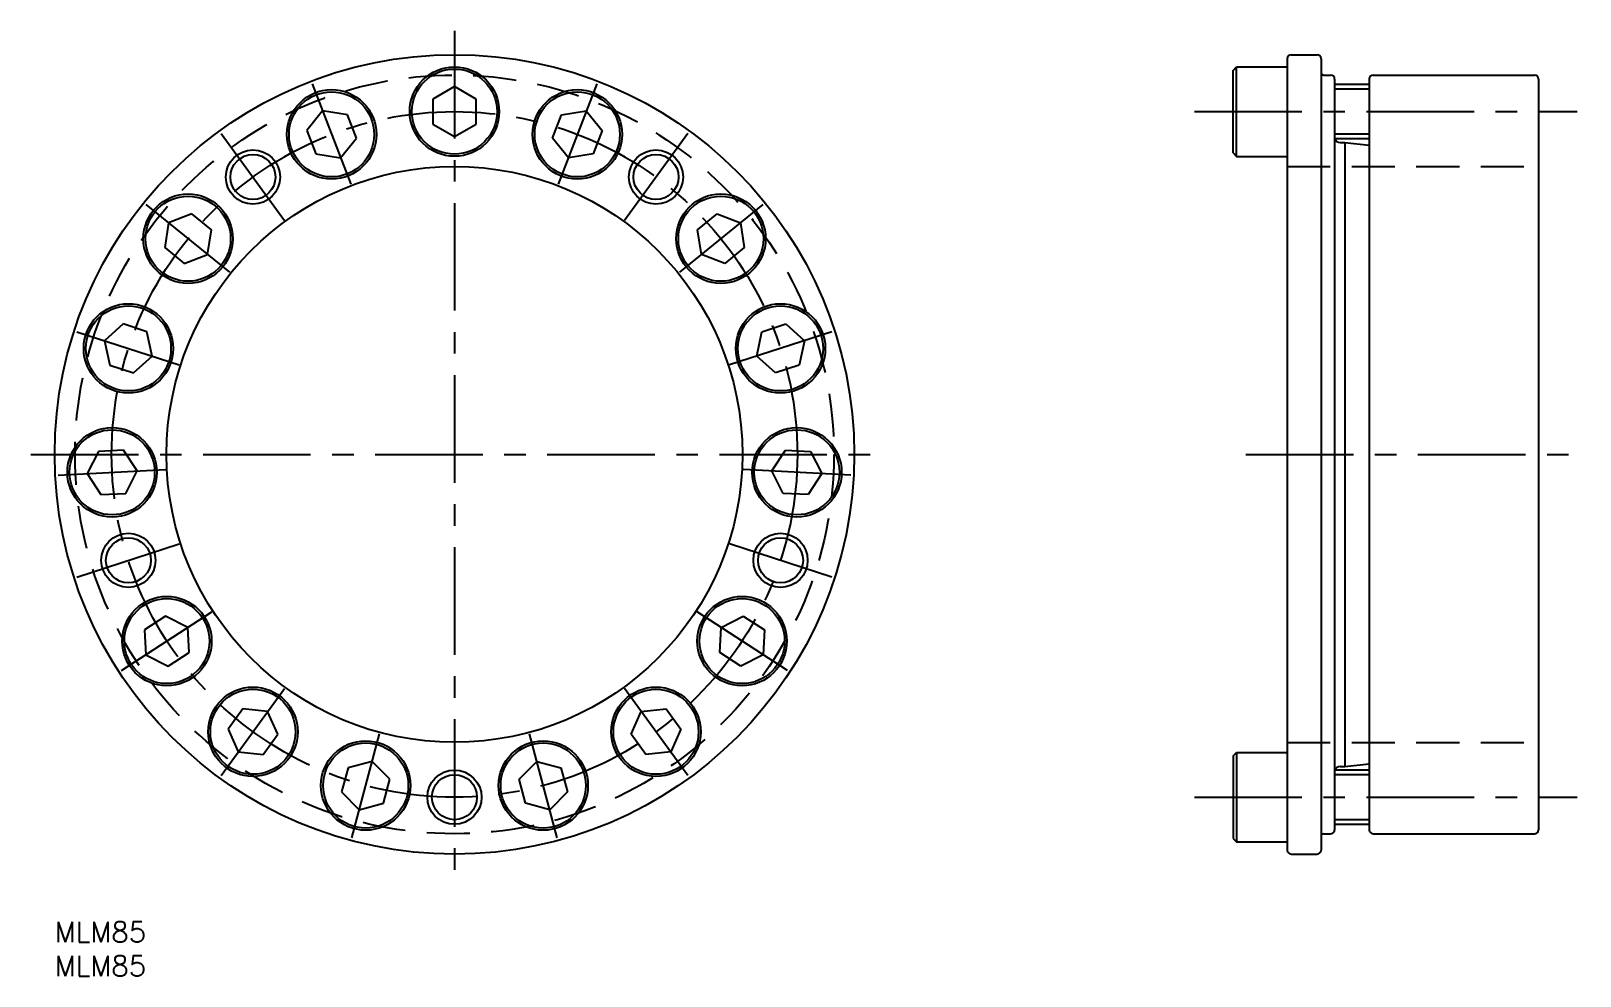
# Model space of a CAD drawing. Extents: x -3 to 225, y -8 to 132.
import ezdxf

# ---------------------------------------------------------------- set-up
doc = ezdxf.new("R2010")
doc.units = 0
doc.header["$LTSCALE"] = 0.5
doc.linetypes.add('CENTER', pattern=[50.8, 31.75, -6.35, 6.35, -6.35])
doc.linetypes.add('DASHED', pattern=[19.05, 12.7, -6.35])
for name, color, linetype in [('MSM_CENTER', 1, 'CENTER'), ('MSM_CONTINUOUS', 7, 'CONTINUOUS'), ('MSM_DASHED', 4, 'DASHED'), ('MSM_NARROW', 5, 'CONTINUOUS'), ('MSM_PART_NUMBER', 7, 'CONTINUOUS')]:
    doc.layers.add(name, color=color, linetype=linetype)
doc.styles.get("Standard").update_dxf_attribs({"font": 'txt.shx', "height": 3, "bigfont": 'bigfont.shx'})

msp = doc.modelspace()

# ---------------------------------------------------------------- linework, layer by layer
at = {"layer": 'MSM_CENTER'}
for p, q in [((59, 131.5), (59, 6.5)), ((38.01, 123.69), (43.8, 108.61)), ((79.99, 123.69), (74.2, 108.61)), ((168.19, 119.59), (224.71, 119.59)), ((24.57, 116.39), (34.06, 103.33)), ((93.43, 116.39), (83.94, 103.33)), ((13.47, 105.87), (26.03, 95.7)), ((104.53, 105.87), (91.97, 95.7)), ((3.29, 87.1), (18.65, 82.11)), ((114.71, 87.1), (99.35, 82.11)), ((-3.5, 69), (121.5, 69)), ((175.79, 68.99), (225.11, 68.99)), ((0.5, 65.93), (16.63, 66.78)), ((117.5, 65.93), (101.37, 66.78)), ((3.29, 50.9), (18.65, 55.89)), ((114.71, 50.9), (99.35, 55.89)), ((9.87, 37.09), (23.42, 45.89)), ((108.13, 37.09), (94.58, 45.89)), ((24.57, 21.61), (34.06, 34.67)), ((93.43, 21.61), (83.94, 34.67)), ((43.84, 12.41), (48.02, 28.02)), ((74.16, 12.41), (69.98, 28.02)), ((168.19, 18.39), (224.71, 18.39))]:
    msp.add_line(p, q, dxfattribs=at)
msp.add_circle((59, 69), 50.6, dxfattribs=at)
at = {"layer": 'MSM_CONTINUOUS'}
for p, q in [((173.9, 125.69), (174.4, 126.19)), ((174.4, 112.99), (174.4, 126.19)), ((174.4, 126.19), (181.9, 126.19)), ((181.9, 127.39), (181.9, 10.59)), ((182.5, 127.99), (186.3, 127.99)), ((186.9, 127.39), (186.9, 10.59)), ((173.9, 113.49), (173.9, 125.69)), ((187.31, 124.99), (188.3, 124.99)), ((188.9, 124.39), (188.9, 13.59)), ((194, 123.59), (188.9, 123.59)), ((194, 124.41), (194, 13.59)), ((194.6, 124.99), (218.4, 124.99)), ((219, 124.39), (219, 13.59)), ((59, 123.3), (55.8, 121.45)), ((55.8, 121.45), (55.8, 117.75)), ((62.2, 121.45), (59, 123.3)), ((62.2, 117.75), (62.2, 121.45)), ((39.54, 119.69), (37.22, 116.82)), ((43.19, 119.11), (39.54, 119.69)), ((44.52, 115.66), (43.19, 119.11)), ((73.48, 115.66), (74.81, 119.11)), ((74.81, 119.11), (78.46, 119.69)), ((78.46, 119.69), (80.78, 116.82)), ((37.22, 116.82), (38.54, 113.37)), ((55.8, 117.75), (59, 115.9)), ((59, 115.9), (62.2, 117.75)), ((80.78, 116.82), (79.46, 113.37)), ((42.19, 112.79), (44.52, 115.66)), ((75.81, 112.79), (73.48, 115.66)), ((194, 115.59), (188.9, 115.59)), ((189.7, 115.05), (190.4, 115.05)), ((190.4, 115.05), (194, 114.65)), ((190.4, 115.05), (190.4, 22.94)), ((38.54, 113.37), (42.19, 112.79)), ((79.46, 113.37), (75.81, 112.79)), ((173.9, 113.49), (174.4, 112.99)), ((174.4, 112.99), (181.9, 112.99)), ((16.8, 103.17), (16.23, 99.52)), ((20.25, 104.49), (16.8, 103.17)), ((23.13, 102.17), (20.25, 104.49)), ((94.87, 102.17), (97.75, 104.49)), ((97.75, 104.49), (101.2, 103.17)), ((101.2, 103.17), (101.77, 99.52)), ((22.55, 98.52), (23.13, 102.17)), ((95.45, 98.52), (94.87, 102.17)), ((16.23, 99.52), (19.1, 97.19)), ((19.1, 97.19), (22.55, 98.52)), ((98.9, 97.19), (95.45, 98.52)), ((101.77, 99.52), (98.9, 97.19)), ((10.11, 88.25), (7.36, 85.78)), ((13.62, 87.11), (10.11, 88.25)), ((14.39, 83.49), (13.62, 87.11)), ((103.61, 83.49), (104.38, 87.11)), ((104.38, 87.11), (107.89, 88.25)), ((107.89, 88.25), (110.64, 85.78)), ((7.36, 85.78), (8.13, 82.16)), ((110.64, 85.78), (109.87, 82.16)), ((11.64, 81.02), (14.39, 83.49)), ((106.36, 81.02), (103.61, 83.49)), ((8.13, 82.16), (11.64, 81.02)), ((109.87, 82.16), (106.36, 81.02)), ((6.46, 69.45), (4.78, 66.16)), ((10.15, 69.64), (6.46, 69.45)), ((12.16, 66.55), (10.15, 69.64)), ((105.84, 66.55), (107.85, 69.64)), ((107.85, 69.64), (111.54, 69.45)), ((111.54, 69.45), (113.22, 66.16)), ((10.48, 63.25), (12.16, 66.55)), ((107.52, 63.25), (105.84, 66.55)), ((4.78, 66.16), (6.79, 63.06)), ((113.22, 66.16), (111.21, 63.06)), ((6.79, 63.06), (10.48, 63.25)), ((111.21, 63.06), (107.52, 63.25)), ((16.37, 45.13), (13.27, 43.12)), ((19.66, 43.45), (16.37, 45.13)), ((19.86, 39.76), (19.66, 43.45)), ((98.14, 39.76), (98.34, 43.45)), ((98.34, 43.45), (101.63, 45.13)), ((101.63, 45.13), (104.73, 43.12)), ((13.27, 43.12), (13.46, 39.43)), ((104.73, 43.12), (104.54, 39.43)), ((13.46, 39.43), (16.76, 37.75)), ((16.76, 37.75), (19.86, 39.76)), ((101.24, 37.75), (98.14, 39.76)), ((104.54, 39.43), (101.24, 37.75)), ((27.76, 31.44), (25.58, 28.45)), ((31.43, 31.05), (27.76, 31.44)), ((32.93, 27.68), (31.43, 31.05)), ((85.07, 27.68), (86.57, 31.05)), ((86.57, 31.05), (90.24, 31.44)), ((90.24, 31.44), (92.42, 28.45)), ((25.58, 28.45), (27.09, 25.07)), ((30.76, 24.69), (32.93, 27.68)), ((87.24, 24.69), (85.07, 27.68)), ((92.42, 28.45), (90.91, 25.07)), ((27.09, 25.07), (30.76, 24.69)), ((46.86, 23.69), (43.29, 22.74)), ((49.47, 21.08), (46.86, 23.69)), ((68.53, 21.08), (71.14, 23.69)), ((71.14, 23.69), (74.71, 22.74)), ((90.91, 25.07), (87.24, 24.69)), ((173.9, 24.49), (174.4, 24.99)), ((173.9, 24.49), (173.9, 12.29)), ((174.4, 24.99), (174.4, 11.79)), ((174.4, 24.99), (181.9, 24.99)), ((189.7, 22.94), (190.4, 22.94)), ((190.4, 22.94), (194, 23.34)), ((43.29, 22.74), (42.33, 19.17)), ((48.52, 17.51), (49.47, 21.08)), ((69.48, 17.51), (68.53, 21.08)), ((74.71, 22.74), (75.67, 19.17)), ((194, 22.39), (188.9, 22.39)), ((42.33, 19.17), (44.95, 16.55)), ((75.67, 19.17), (73.05, 16.55)), ((44.95, 16.55), (48.52, 17.51)), ((73.05, 16.55), (69.48, 17.51)), ((194, 14.39), (188.9, 14.39)), ((173.9, 12.29), (174.4, 11.79)), ((174.4, 11.79), (181.9, 11.79)), ((187.31, 12.99), (188.3, 12.99)), ((194.6, 12.99), (218.4, 12.99)), ((182.5, 9.99), (186.3, 9.99))]:
    msp.add_line(p, q, dxfattribs=at)
for centre, radius in [((59, 69), 59), ((59, 119.6), 6.6), ((59, 119.6), 6.28), ((40.87, 116.24), 6.6), ((40.87, 116.24), 6.28), ((77.13, 116.24), 6.6), ((77.13, 116.24), 6.28), ((29.26, 109.94), 3.32), ((88.74, 109.94), 3.32), ((59, 69), 42.5), ((19.68, 100.84), 6.6), ((19.68, 100.84), 6.28), ((98.32, 100.84), 6.6), ((98.32, 100.84), 6.28), ((10.88, 84.64), 6.6), ((10.88, 84.64), 6.28), ((107.12, 84.64), 6.6), ((107.12, 84.64), 6.28), ((8.47, 66.35), 6.6), ((8.47, 66.35), 6.28), ((109.53, 66.35), 6.6), ((109.53, 66.35), 6.28), ((10.88, 53.36), 3.32), ((107.12, 53.36), 3.32), ((16.56, 41.44), 6.6), ((101.44, 41.44), 6.6), ((16.56, 41.44), 6.28), ((101.44, 41.44), 6.28), ((29.26, 28.06), 6.6), ((29.26, 28.06), 6.28), ((88.74, 28.06), 6.6), ((88.74, 28.06), 6.28), ((45.9, 20.12), 6.6), ((45.9, 20.12), 6.28), ((72.1, 20.12), 6.6), ((72.1, 20.12), 6.28), ((59, 18.4), 3.32)]:
    msp.add_circle(centre, radius, dxfattribs=at)
for centre, radius, start, end in [((182.5, 127.39), 0.6, 90, 180), ((186.3, 127.39), 0.6, 0, 90), ((187.31, 125.4), 0.41, 180, 270), ((188.3, 124.39), 0.6, 0, 90), ((194.6, 124.39), 0.6, 90, 180), ((218.4, 124.39), 0.6, 0, 90), ((189.7, 115.85), 0.8, 198.6247, 270), ((189.7, 22.14), 0.8, 90, 161.3754), ((187.31, 12.58), 0.41, 90, 180), ((188.3, 13.59), 0.6, 270, 0), ((194.6, 13.59), 0.6, 180, 270), ((218.4, 13.59), 0.6, 270, 0), ((182.5, 10.59), 0.6, 180, 270), ((186.3, 10.59), 0.6, 270, 0)]:
    msp.add_arc(centre, radius, start, end, dxfattribs=at)
at = {"layer": 'MSM_DASHED'}
for p, q in [((181.9, 111.49), (219, 111.49)), ((181.9, 26.49), (219, 26.49))]:
    msp.add_line(p, q, dxfattribs=at)
msp.add_circle((59, 69), 56, dxfattribs=at)
at = {"layer": 'MSM_NARROW'}
for p, q in [((194, 122.92), (188.9, 122.92)), ((194, 116.27), (188.9, 116.27)), ((194, 21.72), (188.9, 21.72)), ((194, 15.07), (188.9, 15.07))]:
    msp.add_line(p, q, dxfattribs=at)
for centre in [(29.26, 109.94), (88.74, 109.94), (10.88, 53.36), (107.12, 53.36), (59, 18.4)]:
    msp.add_circle(centre, 4, dxfattribs=at)

# ---------------------------------------------------------------- texts
at = {"layer": 'MSM_PART_NUMBER'}
for p in [(0, -3), (0, -8)]:
    msp.add_text('MLM85', height=3, dxfattribs=at).set_placement(p)

doc.saveas('drawing.dxf')
